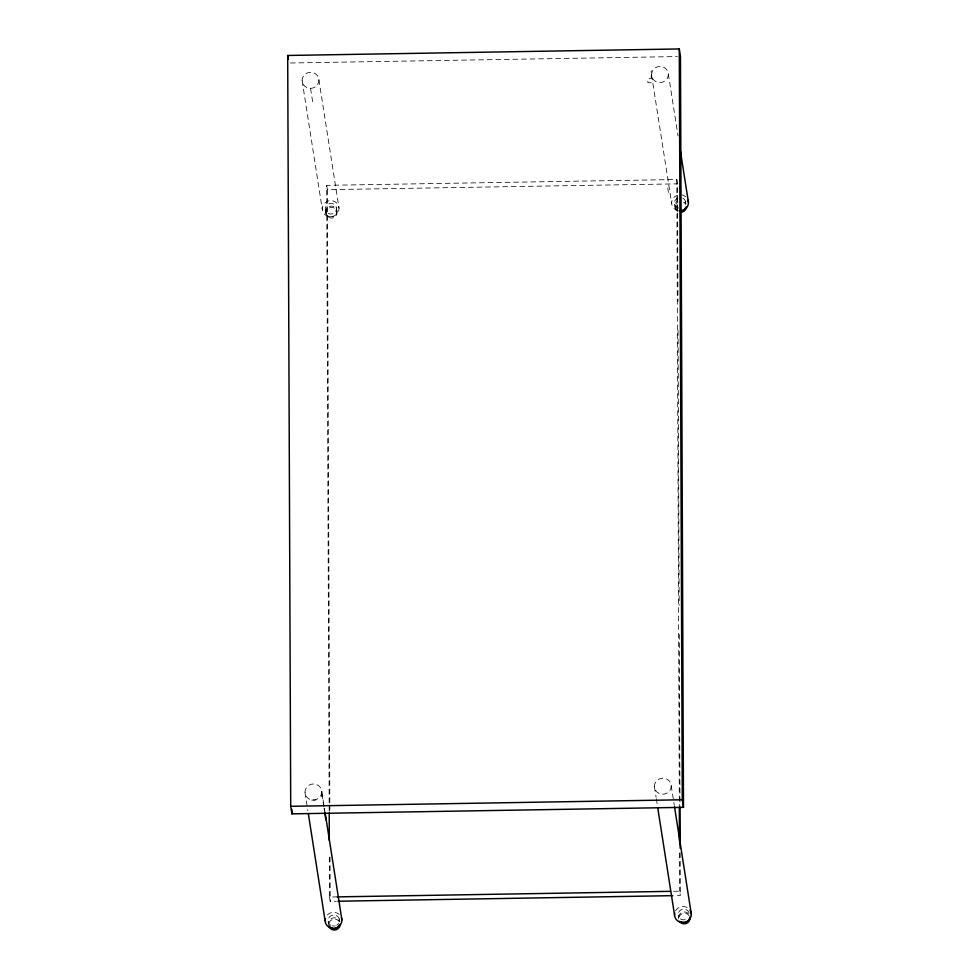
<?xml version="1.0" encoding="UTF-8"?>
<svg xmlns="http://www.w3.org/2000/svg" width="979" height="979" viewBox="0 0 979 979"><rect width="100%" height="100%" fill="white"/><g stroke="black" fill="none" stroke-linecap="round" stroke-linejoin="round"><path stroke-width="0.73" stroke-dasharray="4.89 3.67" d="M290.396 62.999L677.407 56.562M651.243 82.701L647.89 82.75L647.878 78.736L651.231 78.675L651.194 70.635M329.201 811.493L326.68 185.337L676.807 179.512L677.48 183.844L677.957 301.446M326.68 185.337L327.353 189.681L677.48 183.844M311.689 800.112L315.887 800.039M329.385 857.31L329.544 897.021L337.192 896.886M673.552 891.294L679.671 891.184L680.356 895.528L674.237 895.638M329.544 897.021L330.229 901.365L336.335 901.255M668.351 74.025A8.407 8.04 -8.9 0 1 656.089 81.71A8.407 8.04 -8.9 0 1 655.428 67.784A8.407 8.04 -8.9 0 1 668.351 74.025L678.043 135.934M685.447 201.368L685.875 204.109A5.605 5.36 -8.9 0 0 683.256 200.891M674.653 204.33L675.29 208.343M651.561 74.979L671.667 203.326M667.739 188.041L668.424 192.386M671.215 785.709A8.407 8.04 -8.9 0 1 658.965 793.394A8.407 8.04 -8.9 0 1 658.292 779.468A8.407 8.04 -8.9 0 1 671.215 785.709L674.286 805.338M689.118 913.015A5.605 5.36 -8.9 0 0 682.253 909.344A5.605 5.36 -8.9 0 0 678.325 915.977L678.753 918.706M654.437 786.663L656.089 797.236M656.322 798.742L657.509 806.292M318.921 79.85A8.407 8.04 -8.9 0 1 306.672 87.523A8.407 8.04 -8.9 0 1 305.999 73.596A8.407 8.04 -8.9 0 1 318.921 79.85L339.015 208.184A8.407 8.04 -8.9 0 1 326.766 215.869A8.407 8.04 -8.9 0 1 326.105 201.943A8.407 8.04 -8.9 0 1 339.015 208.184M336.299 207.242L336.935 211.256M310.563 88.367L313.084 104.447M325.505 210.191L326.129 214.217M302.144 80.804L322.238 209.139M321.785 791.534A8.407 8.04 -8.9 0 1 309.535 799.207A8.407 8.04 -8.9 0 1 308.874 785.28A8.407 8.04 -8.9 0 1 321.785 791.534L324.942 812.007M321.797 793.883L323.829 806.831M324.049 808.262L324.502 811.138M339.297 919.036L339.725 921.765A5.727 5.482 -8.9 0 0 328.479 923.368M328.246 922.059L328.675 924.788M305.007 792.488L307.847 810.6M678.068 330.461L679.181 605.365M679.304 634.38L679.989 805.423M680.172 852.77L680.356 895.528M676.807 179.512L679.328 805.668M679.512 853.003L679.671 891.184M327.353 189.681L329.825 803.624M329.837 805.142L329.862 811.248M330.045 857.066L330.229 901.365M321.785 791.864L321.822 799.916M330.926 925.339A5.727 5.482 -8.9 0 1 328.577 918.314A5.727 5.482 -8.9 0 1 335.711 915.353A5.727 5.482 -8.9 0 1 339.309 921.875M338.734 923.209A5.727 5.482 -8.9 0 1 336.654 925.253M335.271 925.816A5.727 5.482 -8.9 0 1 332.309 925.865M682.828 198.162A5.605 5.36 -8.9 0 1 684.908 205.443M678.631 208.05A5.605 5.36 -8.9 0 1 678.582 197.697M685.19 919.66A5.605 5.36 -8.9 0 1 678.325 915.977M678.949 917.225A5.605 5.36 -8.9 0 1 689.192 915.757M678.557 917.323A5.605 5.36 -8.9 0 1 688.983 914.472M677.701 210.277A5.605 5.36 -8.9 0 1 677.664 200.989M677.909 211.562A5.605 5.36 -8.9 0 1 677.872 202.274M683.464 202.176A5.605 5.36 -8.9 0 1 685.52 204.109M328.871 923.234A5.727 5.482 -8.9 0 1 339.346 921.741M675.461 910.923A8.407 8.04 -8.9 0 1 688.58 908.512M327.292 914.998A8.407 8.04 -8.9 0 1 339.162 914.325M678.251 210.742A8.407 8.04 -8.9 0 1 677.505 195.213M681.849 194.956A8.407 8.04 -8.9 0 1 685.716 196.828M328.124 213.41A5.605 5.36 -8.9 0 0 336.495 208.625A5.605 5.36 -8.9 0 0 328.087 204.121A5.605 5.36 -8.9 0 0 328.124 213.41M328.552 216.139A5.605 5.36 -8.9 0 0 336.923 211.354A5.605 5.36 -8.9 0 0 328.516 206.85A5.605 5.36 -8.9 0 0 328.552 216.139M328.748 217.424A5.605 5.36 -8.9 0 0 337.131 212.639A5.605 5.36 -8.9 0 0 328.711 208.135A5.605 5.36 -8.9 0 0 328.748 217.424"/><path stroke-width="1.47" d="M287.691 55.473L679.279 48.95L680.454 56.513L683.489 807.345L291.901 813.855L290.714 806.304L287.691 55.473L288.279 59.254M290.714 806.304L682.302 799.782L683.489 807.345M337.192 896.886L670.493 891.343M337.865 901.231L672.708 895.663M679.928 148.013L688.445 202.372M674.519 806.855L691.309 914.056M657.741 807.81L674.531 915.01M325.101 812.668L341.891 919.868M324.722 812.582L325.848 819.766L325.848 817.759M308.324 813.622L325.114 920.823M679.279 48.95L682.302 799.782M679.989 806.953L680.16 848.193M679.328 807.198L679.463 840.79M329.201 813.023L329.311 840.508M291.877 809.278L291.901 813.855M689.754 917.042A5.605 5.36 -8.9 0 1 679.524 921.276M689.559 918.535A5.605 5.36 -8.9 0 1 681.372 921.924M686.279 206.777A5.605 5.36 -8.9 0 1 680.699 212.235M685.337 208.184A5.605 5.36 -8.9 0 1 680.503 210.95M340.117 924.47A5.727 5.482 -8.9 0 1 328.883 926.073M339.737 924.604A5.727 5.482 -8.9 0 1 329.262 926.11M689.999 910.103A8.407 8.04 -8.9 0 1 684.394 922.438A8.407 8.04 -8.9 0 1 674.715 912.905M341.5 917.8A8.407 8.04 -8.9 0 1 333.876 928.386A8.407 8.04 -8.9 0 1 325.297 918.73M688.053 200.303A8.407 8.04 -8.9 0 1 680.442 210.889"/></g></svg>
